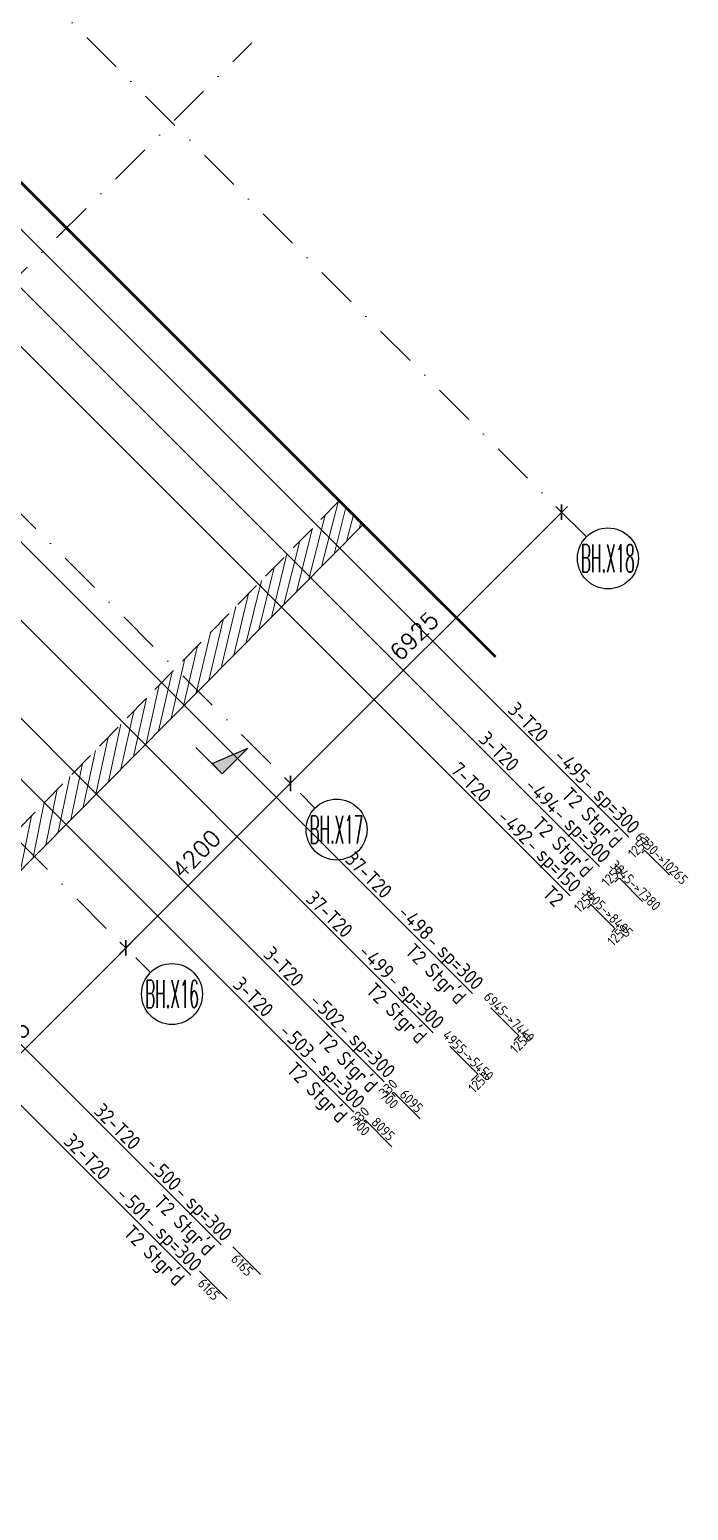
# Model space of a CAD drawing. Extents: x 660761725 to 1323371458, y 2734871439 to 5470067957.
# Drawn here: x 661803116 to 661815007, y 2735053283 to 2735080018 of the extents above; entities that cross this region are included whole.
import ezdxf
from ezdxf.enums import TextEntityAlignment as Align

# ---------------------------------------------------------------- set-up
doc = ezdxf.new("R2010")
doc.units = 0
for name, pattern in [('AXES', [1.95, 1.2, -0.25, 0.25, -0.25]), ('CENTER2', [28.575000000000003, 19.05, -3.175, 3.175, -3.175]), ('Hidden', [714.375, 476.25, -238.125]), ('sbp_axis_short', [10, 5, -2.5, 0, -2.5])]:
    doc.linetypes.add(name, pattern=pattern)
doc.layers.add('A-DETL', color=5, linetype='Continuous', lineweight=9, true_color=0x0000ff)
for name, color, linetype, lineweight in [('A-FLOR-PATT', 7, 'Continuous', 15), ('A-ROOF', 7, 'Continuous', 15), ('S-GRID', 7, 'Continuous', 9), ('S-GRID-IDEN', 7, 'Continuous', 13), ('S-MATCH LNE', 5, 'CENTER2', 40)]:
    doc.layers.add(name, color=color, linetype=linetype, lineweight=lineweight)
for name, color, linetype in [('S-AXIS', 20, 'AXES'), ('S-DIMO', 100, 'Continuous'), ('S-RDIMO', 8, 'Continuous'), ('S-RSYMB', 7, 'Continuous'), ('S-SCEL-INDT', 222, 'Continuous'), ('S-SIMPLETEXT', 7, 'Continuous')]:
    doc.layers.add(name, color=color, linetype=linetype)
doc.styles.add('ARMACAD', font='isocp.shx')
doc.styles.add('ROMANS', font='romans.shx')
doc.styles.add('ROMANT', font='romant')
doc.dimstyles.new('S-DIMO-100', dxfattribs={"dimscale": 100, "dimtxt": 3, "dimasz": 2, "dimexe": 1.5, "dimexo": 1.5, "dimgap": 1.5, "dimtad": 1, "dimdec": 0, "dimzin": 12, "dimdsep": 46, "dimtxsty": 'ROMANS', "dimblk": 'ARCHTICK', "dimcen": 0.09, "dimdle": 1.5, "dimclrd": 8, "dimclre": 8, "dimclrt": 4, "dimadec": 0, "dimazin": 3, "dimtfac": 1, "dimtdec": 0, "dimtix": 1, "dimtmove": 1, "dimatfit": 3, "dimfxl": 1, "dimtolj": 1, "dimtzin": 0, "dimarcsym": 0})

# ---------------------------------------------------------------- blocks, each defined once
blk = doc.blocks.new('_ARCHTICK')
at = {"color": 0, "linetype": 'ByBlock', "const_width": 0.15}
blk.add_lwpolyline([(-0.5, -0.5), (0.5, 0.5)], dxfattribs=at)
blk = doc.blocks.new('*D121')
at = {"layer": 'S-DIMO', "color": 8, "lineweight": -2, "transparency": 16777216}
for p, q in [((662698866.204118, 2734567715.402343), (662693757.3567626, 2734562606.55671)), ((662698754.0712415, 2734567615.403187), (662698654.0720837, 2734567715.402379)), ((662693857.3567817, 2734562718.688727), (662693757.3567984, 2734562818.688745))]:
    blk.add_line(p, q, dxfattribs=at)
at = {"layer": 'S-DIMO', "color": 8, "lineweight": -2, "transparency": 16777216, "xscale": 200, "yscale": 200, "zscale": 200}
for p, rotation in [((662698760.138083, 2734567609.336344), 44.99999034024764), ((662693863.4227977, 2734562712.622709), 224.9999903402476)]:
    blk.add_blockref('_ARCHTICK', p, dxfattribs=dict(at, rotation=rotation))
at = {"layer": 'S-DIMO', "color": 4, "transparency": 16777216, "insert": (662696099.6484418, 2734565373.111597), "char_height": 300, "width": 199.5440968434552, "attachment_point": 5, "rotation": 44.999990340247656, "style": 'ROMANS'}
blk.add_mtext('\\A1;6925', dxfattribs=at)
blk = doc.blocks.new('*D122')
at = {"layer": 'S-DIMO', "color": 8, "lineweight": -2, "transparency": 16777216}
for p, q in [((662693969.4893334, 2734562818.688209), (662690787.5082815, 2734559636.70823)), ((662693857.3567817, 2734562718.688727), (662693757.3572989, 2734562818.688244)), ((662690887.5083007, 2734559748.840247), (662690787.5083172, 2734559848.840264))]:
    blk.add_line(p, q, dxfattribs=at)
at = {"layer": 'S-DIMO', "color": 8, "lineweight": -2, "transparency": 16777216, "xscale": 200, "yscale": 200, "zscale": 200}
for p, rotation in [((662693863.4232981, 2734562712.622209), 44.99999034024764), ((662690893.5743165, 2734559742.774229), 224.9999903402476)]:
    blk.add_blockref('_ARCHTICK', p, dxfattribs=dict(at, rotation=rotation))
at = {"layer": 'S-DIMO', "color": 4, "transparency": 16777216, "insert": (662692166.3668088, 2734561439.830289), "char_height": 300, "width": 199.5440968434552, "attachment_point": 5, "rotation": 44.999990340247656, "style": 'ROMANS'}
blk.add_mtext('\\A1;4200', dxfattribs=at)
blk = doc.blocks.new('*D123')
at = {"layer": 'S-DIMO', "color": 8, "lineweight": -2, "transparency": 16777216}
for p, q in [((662690999.6410098, 2734559848.83957), (662686880.7433155, 2734555729.943264)), ((662690887.5083007, 2734559748.840247), (662690787.5089755, 2734559848.839605)), ((662686980.7433349, 2734555842.075281), (662686880.7433512, 2734555942.075298))]:
    blk.add_line(p, q, dxfattribs=at)
at = {"layer": 'S-DIMO', "color": 8, "lineweight": -2, "transparency": 16777216, "xscale": 200, "yscale": 200, "zscale": 200}
for p, rotation in [((662690893.5749748, 2734559742.773571), 44.99999034024764), ((662686986.8093505, 2734555836.009264), 224.9999903402476)]:
    blk.add_blockref('_ARCHTICK', p, dxfattribs=dict(at, rotation=rotation))
at = {"layer": 'S-DIMO', "color": 4, "transparency": 16777216, "insert": (662688728.0601642, 2734558001.523488), "char_height": 300, "width": 199.5440968434552, "attachment_point": 5, "rotation": 44.999990340247656, "style": 'ROMANS'}
blk.add_mtext('\\A1;5525', dxfattribs=at)
blk = doc.blocks.new('*U1142')
at = {"layer": 'S-AXIS', "color": 3, "linetype": 'Continuous'}
blk.add_circle((0, 5.5), 5.5, dxfattribs=at)
at = {"layer": 'S-AXIS', "color": 3, "linetype": 'Continuous', "ltscale": 0.5, "style": 'ROMANT', "width": 0.4, "flags": 8}
blk.add_attdef('A', text='', height=5, dxfattribs=at).set_placement((0, 5.5), align=Align.MIDDLE_CENTER)
blk = doc.blocks.new('*U1141')
at = {"layer": 'S-SCEL-INDT'}
blk.add_line((-1.598034076772778e-05, -9.017526509425661), (-4.236298395894313e-05, 0), dxfattribs=at)
blk.add_lwpolyline([(-1.598034251388655e-05, -9.017526509426535), (-2.729673832266011e-05, -5.517526509764139), (8.74998401881464, -9.017498218424205), (-1.598034251388655e-05, -9.017526509426535)], dxfattribs=at)
blk.add_solid([(8.749984018815223, -9.017498218424496), (-1.598034076772778e-05, -9.017526509423043), (4.374978361036412, -7.267512364094754), (-2.729674239717861e-05, -5.517526509763265)], dxfattribs=at)
blk = doc.blocks.new('I am… Limitless.')
at = {"layer": 'S-SCEL-INDT', "xscale": 75.00000000000088, "yscale": 75.00000000000088, "zscale": 75.00000000000088, "rotation": 45.05050549450826}
blk.add_blockref('*U1141', (662404945.193927, 2734563363.562346), dxfattribs=at)
blk = doc.blocks.new('I am… Atomic.')
at = {"layer": 'A-FLOR-PATT', "transparency": 33554600}
h = blk.add_hatch(dxfattribs=at)
h.set_pattern_fill('ANSI31', color=8, scale=50, angle=30, style=0)
h.set_pattern_definition([(74.99999999999999, (0, 0), (-153.3407249233896, 41.08752341002518), [])])
h.paths.add_polyline_path([(662379129.8428366, 2734572854.771638), (662378841.1105785, 2734572643.884321), (662379625.867961, 2734571935.721013), (662379914.8579589, 2734572146.375746)])
h.paths.add_polyline_path([(662407967.0689715, 2734567385.984937), (662407536.2223183, 2734567816.83159), (662398987.1276885, 2734559064.274018), (662393889.4056096, 2734562560.874372), (662393685.5193458, 2734562336.933021), (662399210.0475222, 2734558547.58027)])
at = {"layer": 'A-DETL', "color": 8, "linetype": 'Hidden', "lineweight": 9, "flags": 128}
blk.add_lwpolyline([(662407536.2223183, 2734567816.83159), (662398987.1276886, 2734559064.274018)], dxfattribs=at)
at = {"layer": 'A-ROOF', "color": 8, "lineweight": 13}
blk.add_lwpolyline([(662399210.0475222, 2734558547.58027), (662407967.0689714, 2734567385.984937)], dxfattribs=at)
at = {"layer": 'S-MATCH LNE', "ltscale": 50, "const_width": 50}
blk.add_lwpolyline([(662392634.5624754, 2734582718.491432), (662410357.5035155, 2734564995.550393)], dxfattribs=at)
blk = doc.blocks.new('cadf_10')
at = {"color": 1}
for p, q in [((-4.158496580606208, 1.201089783226742), (-5.644468778018359, 1.201089783226742)), ((4.158496580606207, 1.201089783226742), (5.644468778018359, 1.201089783226742))]:
    blk.add_line(p, q, dxfattribs=at)
at = {"style": 'ARMACAD'}
for tag, p in [('$COM1', (-10.93526643674234, 2.542619974829577)), ('$COM2', (-9.757982686735758, -5.302973364669228))]:
    blk.add_attdef(tag, text='', height=3.5, dxfattribs=at).set_placement(p, align=Align.BOTTOM_RIGHT)
at = {"color": 1, "style": 'ARMACAD'}
blk.add_attdef('$NUM', text='', height=3.5, dxfattribs=at).set_placement((0, 0), align=Align.CENTER)
blk = doc.blocks.new('*U668', base_point=(661813856.88625, 2735065077.410445))
at = {"layer": 'S-RSYMB'}
blk.add_lwpolyline([(661813856.88625, 2735065214.544372), (661813928.1195476, 2735065285.775701, -0.4142135623730951), (661813938.1004128, 2735065285.775563), (661814356.88625, 2735064866.978153)], format="xyb", dxfattribs=at)
at = {"layer": 'S-RSYMB', "style": 'ARMACAD'}
for tag, rotation, p in [('D0', 44.99920839776298, (661813811.1867424, 2735065331.478439)), ('D1', 314.999208333799, (661814228.8117348, 2735065157.693015))]:
    blk.add_attdef(tag, text='', height=180, rotation=rotation, dxfattribs=at).set_placement(p, align=Align.MIDDLE_CENTER)
blk = doc.blocks.new('*U669', base_point=(661817886.9302026, 2735069107.454161))
at = {"layer": 'S-RSYMB'}
blk.add_lwpolyline([(661817886.9302027, 2735069277.773173), (661817937.0186255, 2735069327.860212, -0.4142135623730951), (661817944.5671347, 2735069327.860107), (661818386.9302026, 2735068885.484815)], format="xyb", dxfattribs=at)
at = {"layer": 'S-RSYMB', "style": 'ARMACAD'}
for tag, rotation, p in [('D0', 44.9992083111791, (661817830.6582578, 2735069384.135096)), ('D1', 314.9992083351971, (661818247.067072, 2735069187.988617))]:
    blk.add_attdef(tag, text='', height=180, rotation=rotation, dxfattribs=at).set_placement(p, align=Align.MIDDLE_CENTER)
blk = doc.blocks.new('*U670', base_point=(661813423.8692273, 2735064644.393447))
at = {"layer": 'S-RSYMB'}
blk.add_lwpolyline([(661813167.1398257, 2735064832.928451), (661813226.7394954, 2735064892.52943, -0.4142135623730951), (661813235.7196572, 2735064892.529529), (661813665.2799239, 2735064462.978703, -0.4142135623730951), (661813665.2800226, 2735064453.998542), (661813605.6803529, 2735064394.397562)], format="xyb", dxfattribs=at)
at = {"layer": 'S-RSYMB', "style": 'ARMACAD'}
for tag, rotation, p in [('D0', 45.00062964424865, (661813115.6214871, 2735064944.045327)), ('D1', 315.0006296446188, (661813531.8161768, 2735064759.072289)), ('D2', 45.00062964424865, (661813716.7983612, 2735064342.881666))]:
    blk.add_attdef(tag, text='', height=180, rotation=rotation, dxfattribs=at).set_placement(p, align=Align.MIDDLE_CENTER)
blk = doc.blocks.new('*U675', base_point=(661812182.7036201, 2735063403.227913))
at = {"layer": 'S-RSYMB'}
blk.add_lwpolyline([(661811935.7648008, 2735063696.899667), (661812433.3297338, 2735063199.34567, -0.4142135623730951), (661812433.3298631, 2735063187.588439), (661812355.2992979, 2735063109.556159)], format="xyb", dxfattribs=at)
at = {"layer": 'S-RSYMB', "style": 'ARMACAD'}
for tag, rotation, p in [('D0', 315.0006296426991, (661812265.8636535, 2735063529.440842)), ('D1', 45.00062964424865, (661812475.632754, 2735063067.255912))]:
    blk.add_attdef(tag, text='', height=180, rotation=rotation, dxfattribs=at).set_placement(p, align=Align.MIDDLE_CENTER)
blk = doc.blocks.new('*U676', base_point=(661804628.6326575, 2735055849.157394))
at = {"layer": 'S-RSYMB'}
blk.add_lwpolyline([(661804397.0336295, 2735056158.993586), (661804893.6974255, 2735055662.339121, -0.4142135623730951), (661804893.6975768, 2735055646.230869), (661804786.7899185, 2735055539.321202)], format="xyb", dxfattribs=at)
at = {"layer": 'S-RSYMB', "style": 'ARMACAD'}
for tag, rotation, p in [('D0', 315.0005382601449, (661804726.6820434, 2735055991.984397)), ('D1', 45.00053826842775, (661804921.5617914, 2735055511.459519))]:
    blk.add_attdef(tag, text='', height=180, rotation=rotation, dxfattribs=at).set_placement(p, align=Align.MIDDLE_CENTER)
blk = doc.blocks.new('*U677', base_point=(661804734.7181314, 2735055955.242862))
at = {"layer": 'S-RSYMB'}
blk.add_lwpolyline([(661804734.7181314, 2735056205.250001), (661805234.7181314, 2735055705.235722)], dxfattribs=at)
at = {"layer": 'S-RSYMB', "style": 'ARMACAD'}
blk.add_attdef('D0', text='', height=180, rotation=314.9991818706469, dxfattribs=at).set_placement((661804903.3996905, 2735055873.926743), align=Align.MIDDLE_CENTER)
blk = doc.blocks.new('*U678', base_point=(661804628.7111809, 2735055849.235917))
at = {"layer": 'S-RSYMB'}
blk.add_lwpolyline([(661804628.7111809, 2735056099.243057), (661805128.7111809, 2735055599.228777)], dxfattribs=at)
at = {"layer": 'S-RSYMB', "style": 'ARMACAD'}
blk.add_attdef('D0', text='', height=180, rotation=314.9991818761457, dxfattribs=at).set_placement((661804797.39274, 2735055767.919798), align=Align.MIDDLE_CENTER)
blk = doc.blocks.new('*U679', base_point=(661809713.1962372, 2735060933.720675))
at = {"layer": 'S-RSYMB'}
blk.add_lwpolyline([(661809763.4576141, 2735061097.212924), (661809716.0294919, 2735061144.642357, -0.4142135623730951), (661809716.029681, 2735061158.322977), (661809726.516987, 2735061168.809993, -0.4142135623730951), (661809740.1976069, 2735061168.809804), (661810213.1962372, 2735060695.798103)], format="xyb", dxfattribs=at)
at = {"layer": 'S-RSYMB', "style": 'ARMACAD'}
for tag, rotation, p in [('D1', 44.99920833306125, (661809639.9571778, 2735061244.884889)), ('D0', 314.9992082949373, (661809658.4251494, 2735061039.611484)), ('D2', 314.9992083283873, (661810058.0153254, 2735061013.62011))]:
    blk.add_attdef(tag, text='', height=180, rotation=rotation, dxfattribs=at).set_placement(p, align=Align.MIDDLE_CENTER)
blk = doc.blocks.new('*U680', base_point=(661809312.469214, 2735060532.993675))
at = {"layer": 'S-RSYMB'}
blk.add_lwpolyline([(661809350.6791925, 2735060717.229936), (661809314.6231264, 2735060753.286998, -0.4142135623730951), (661809314.62327, 2735060763.687354), (661809322.5959871, 2735060771.659851, -0.4142135623730951), (661809332.9963428, 2735060771.659708), (661809812.469214, 2735060292.173586)], format="xyb", dxfattribs=at)
at = {"layer": 'S-RSYMB', "style": 'ARMACAD'}
for tag, rotation, p in [('D1', 44.99920833306125, (661809237.2934723, 2735060848.992006)), ('D0', 314.9992082949373, (661809251.3327559, 2735060653.94231)), ('D2', 314.9992083361118, (661809654.0511818, 2735060613.232803))]:
    blk.add_attdef(tag, text='', height=180, rotation=rotation, dxfattribs=at).set_placement(p, align=Align.MIDDLE_CENTER)
blk = doc.blocks.new('I am… All Range.')
at = {"layer": 'S-GRID', "color": 8, "linetype": 'sbp_axis_short', "lineweight": 13, "ltscale": 150}
for p, q in [((662699205.5044558, 2734567163.969937), (662676662.055647, 2734589707.418746)), ((662671765.3411871, 2734584810.704287), (662694307.7183684, 2734562268.327105)), ((662668795.4927062, 2734581840.855805), (662691337.8698875, 2734559298.478624)), ((662627061.1529542, 2734509978.252891), (662693164.7237693, 2734576081.823706))]:
    blk.add_line(p, q, dxfattribs=at)
at = {"layer": 'S-GRID-IDEN', "color": 9}
ref = blk.add_blockref('*U1142', (662699594.421044, 2734566225.069067), dxfattribs=dict(at, xscale=100.0000000000075, yscale=100, zscale=100.0000000000028, rotation=359.9999999381469))
ref.add_attrib('A', 'BH.X18', dxfattribs={"layer": 'S-AXIS', "color": 3, "linetype": 'Continuous', "ltscale": 0.5, "height": 499.9999999999999, "rotation": 359.9999999381469, "style": 'ROMANT', "width": 0.4000000000000299}).set_placement((662699594.4210446, 2734566775.069067), align=Align.MIDDLE_CENTER)
ref = blk.add_blockref('*U1142', (662694696.6349566, 2734561329.426235), dxfattribs=dict(at, xscale=100.0000000000075, yscale=100, zscale=100.0000000000028, rotation=359.9999999381469))
ref.add_attrib('A', 'BH.X17', dxfattribs={"layer": 'S-AXIS', "color": 3, "linetype": 'Continuous', "ltscale": 0.5, "height": 499.9999999999999, "rotation": 359.9999999381469, "style": 'ROMANT', "width": 0.4000000000000299}).set_placement((662694696.6349572, 2734561879.426234), align=Align.MIDDLE_CENTER)
ref = blk.add_blockref('*U1142', (662691726.7864757, 2734558359.577754), dxfattribs=dict(at, xscale=100.0000000000075, yscale=100, zscale=100.0000000000028, rotation=359.9999999381469))
ref.add_attrib('A', 'BH.X16', dxfattribs={"layer": 'S-AXIS', "color": 3, "linetype": 'Continuous', "ltscale": 0.5, "height": 499.9999999999999, "rotation": 359.9999999381469, "style": 'ROMANT', "width": 0.4000000000000299}).set_placement((662691726.7864763, 2734558909.577753), align=Align.MIDDLE_CENTER)
at = {"layer": 'S-DIMO', "color": 3}
for base, p1, p2, picture, middle in [((662693863.4227977, 2734562712.622709), (662698860.1372409, 2734567509.337152), (662693963.4227811, 2734562612.622693), '*D121', (662696099.6484418, 2734565373.111597)), ((662690893.5743165, 2734559742.774229), (662693963.4227811, 2734562612.622693), (662690993.5743002, 2734559642.774212), '*D122', (662692166.3668088, 2734561439.830289)), ((662686986.8093505, 2734555836.009264), (662690993.5743002, 2734559642.774212), (662687086.809334, 2734555736.009246), '*D123', (662688728.0601642, 2734558001.523488))]:
    dim = blk.add_linear_dim(base=base, p1=p1, p2=p2, angle=44.99999034024766, dimstyle='S-DIMO-100', dxfattribs=at)
    dim.commit()
    dim.dimension.update_dxf_attribs({"geometry": picture, "text_midpoint": middle})

msp = doc.modelspace()

# ---------------------------------------------------------------- linework, layer by layer
at = {"layer": 'S-RDIMO'}
for p, q in [((661798168.2520442, 2735081199.685358), (661813932.2847921, 2735065435.651686)), ((661798129.0526258, 2735080181.252489), (661813403.4686464, 2735064906.835571)), ((661802142.4713479, 2735075106.181948), (661812872.642855, 2735064376.00981)), ((661798287.2698805, 2735074021.338514), (661810402.6202905, 2735061905.987392))]:
    msp.add_line(p, q, dxfattribs=at)
for points in [[(661794950.0127926, 2735075590.838966), (661796830.2477584, 2735073710.60389, -1), (661797042.3797865, 2735073498.471849), (661797297.2775356, 2735073243.574086, -1), (661797509.4095637, 2735073031.442045), (661809518.741875, 2735061022.109029)], [(661798528.5992348, 2735075196.87766), (661798889.5752032, 2735074835.901671, -1), (661799101.7072313, 2735074623.76963), (661811111.0545491, 2735062614.421609)], [(661790727.4921286, 2735073921.877266), (661791088.4304138, 2735073560.93896, -1), (661791300.5624421, 2735073348.80692), (661793884.5389107, 2735070764.830299, -1), (661794096.670939, 2735070552.698258), (661794351.5639894, 2735070297.805193, -1), (661794563.6960175, 2735070085.673152), (661806573.0005689, 2735058076.367896)], [(661795447.690524, 2735073996.091448), (661796281.7187841, 2735073162.06286, -1), (661796493.8507768, 2735072949.930784), (661796748.7476083, 2735072695.033852, -1), (661796960.879601, 2735072482.901776), (661808970.2047358, 2735060473.571921)], [(661790649.5999609, 2735072909.976504), (661793339.6484474, 2735070219.927859, -1), (661793551.7804756, 2735070007.795819), (661793806.672657, 2735069752.903623, -1), (661794018.8046852, 2735069540.771582), (661806028.1041021, 2735057531.47146)]]:
    msp.add_lwpolyline(points, format="xyb", dxfattribs=at)

# ---------------------------------------------------------------- block references
at = {"layer": 'S-AXIS'}
for name, p in [('I am… All Range.', (-886040.414914608, 503695.4297404289)), ('I am… Atomic.', (-598829.7953836918, 503695.4297404289)), ('I am… Limitless.', (-598829.7953836918, 503695.4297404289))]:
    msp.add_blockref(name, p, dxfattribs=at)
at = {"layer": 'S-RSYMB'}
for name, p, values in [('*U669', (661814165.3314284, 2735064977.138679, 1e-08), {'D0': '1250', 'D1': '6730->10265'}), ('*U668', (661813680.0506314, 2735064486.074693, 1e-08), {'D0': '1250', 'D1': '3845->7380'}), ('*U670', (661813440.8010813, 2735063970.075188, 1e-08), {'D0': '1250', 'D1': '3405->8495', 'D2': '1250'}), ('*U675', (661811688.7898192, 2735062061.793065, -1e-08), {'D0': '6945->7440', 'D1': '1250'}), ('*U676', (661810934.9174716, 2735061352.785737, -1e-08), {'D0': '4955->5450', 'D1': '1250'}), ('*U679', (661809663.5109583, 2735060591.776206, 1e-08), {'D0': '700', 'D1': '330', 'D2': '6095'}), ('*U680', (661809156.7831368, 2735060088.76394, 1e-08), {'D0': '700', 'D1': '330', 'D2': '8095'}), ('*U677', (661806783.6560378, 2735057792.011235), {'D0': '6165'}), ('*U678', (661806183.4835905, 2735057353.967169), {'D0': '6165'})]:
    msp.add_blockref(name, p, dxfattribs=at).add_auto_attribs(values)
at = {"layer": 'S-SIMPLETEXT'}
ref = msp.add_blockref('cadf_10', (661812882.6955549, 2735066564.7905), dxfattribs=dict(at, xscale=74.99999998083516, yscale=75, zscale=75, rotation=314.9999983257133))
ref.add_attrib('$NUM', '495', dxfattribs={"color": 1, "height": 262.5, "rotation": 315, "style": 'ARMACAD', "flags": 2}).set_placement((661812882.6955549, 2735066564.7905), align=Align.CENTER)
ref.add_attrib('$COM1', '3-T20         sp=300', dxfattribs={"height": 262.5, "rotation": 315, "style": 'ARMACAD', "flags": 2}).set_placement((661813972.0595497, 2735065475.426441), align=Align.RIGHT)
ref = msp.add_blockref('cadf_10', (661812353.8794092, 2735066035.974385), dxfattribs=dict(at, xscale=74.99999998083514, yscale=75, zscale=75, rotation=314.9999983257133))
ref.add_attrib('$NUM', '494', dxfattribs={"color": 1, "height": 262.5, "rotation": 315, "style": 'ARMACAD', "flags": 2}).set_placement((661812353.8794092, 2735066035.974385), align=Align.CENTER)
ref.add_attrib('$COM1', '3-T20         sp=300', dxfattribs={"height": 262.5, "rotation": 315, "style": 'ARMACAD', "flags": 2}).set_placement((661813443.243404, 2735064946.610327), align=Align.RIGHT)
ref = msp.add_blockref('cadf_10', (661811860.1767228, 2735065468.025517), dxfattribs=dict(at, xscale=74.99999998083516, yscale=75, zscale=75, rotation=314.9999983257133))
ref.add_attrib('$NUM', '492', dxfattribs={"color": 1, "height": 262.5, "rotation": 315, "style": 'ARMACAD', "flags": 2}).set_placement((661811860.1767228, 2735065468.025517), align=Align.CENTER)
ref.add_attrib('$COM1', '7-T20         sp=150', dxfattribs={"height": 262.5, "rotation": 315, "style": 'ARMACAD', "flags": 2}).set_placement((661812912.4176126, 2735064415.784566), align=Align.RIGHT)
ref = msp.add_blockref('cadf_10', (661810061.4653119, 2735063743.560423), dxfattribs=dict(at, xscale=74.99999998083516, yscale=75, zscale=75, rotation=314.9999983257133))
ref.add_attrib('$NUM', '498', dxfattribs={"color": 1, "height": 262.5, "rotation": 315, "style": 'ARMACAD', "flags": 2}).set_placement((661810061.4653119, 2735063743.560423), align=Align.CENTER)
ref.add_attrib('$COM1', '37-T20         sp=300', dxfattribs={"height": 262.5, "rotation": 315, "style": 'ARMACAD', "flags": 2}).set_placement((661811150.8293067, 2735062654.196364), align=Align.RIGHT)
ref = msp.add_blockref('cadf_10', (661809353.0310533, 2735063035.126206), dxfattribs=dict(at, xscale=74.99999998083516, yscale=75, zscale=75, rotation=314.9999983257133))
ref.add_attrib('$NUM', '499', dxfattribs={"color": 1, "height": 262.5, "rotation": 315, "style": 'ARMACAD', "flags": 2}).set_placement((661809353.0310533, 2735063035.126206), align=Align.CENTER)
ref.add_attrib('$COM1', '37-T20         sp=300', dxfattribs={"height": 262.5, "rotation": 315, "style": 'ARMACAD', "flags": 2}).set_placement((661810442.3950481, 2735061945.762148), align=Align.RIGHT)
ref = msp.add_blockref('cadf_10', (661808469.152638, 2735062151.247843), dxfattribs=dict(at, xscale=74.99999998083516, yscale=75, zscale=75, rotation=314.9999983257133))
ref.add_attrib('$NUM', '502', dxfattribs={"color": 1, "height": 262.5, "rotation": 315, "style": 'ARMACAD', "flags": 2}).set_placement((661808469.152638, 2735062151.247843), align=Align.CENTER)
ref.add_attrib('$COM1', '3-T20         sp=300', dxfattribs={"height": 262.5, "rotation": 315, "style": 'ARMACAD', "flags": 2}).set_placement((661809558.5166327, 2735061061.883784), align=Align.RIGHT)
ref = msp.add_blockref('cadf_10', (661807920.6154989, 2735061602.710735), dxfattribs=dict(at, xscale=74.99999998083517, yscale=75, zscale=75, rotation=314.9999983257133))
ref.add_attrib('$NUM', '503', dxfattribs={"color": 1, "height": 262.5, "rotation": 315, "style": 'ARMACAD', "flags": 2}).set_placement((661807920.6154989, 2735061602.710735), align=Align.CENTER)
ref.add_attrib('$COM1', '3-T20         sp=300', dxfattribs={"height": 262.5, "rotation": 315, "style": 'ARMACAD', "flags": 2}).set_placement((661809009.9794935, 2735060513.346676), align=Align.RIGHT)
ref = msp.add_blockref('cadf_10', (661805523.4113319, 2735059205.50671), dxfattribs=dict(at, xscale=74.99999998083516, yscale=75, zscale=75, rotation=314.9999983257133))
ref.add_attrib('$NUM', '500', dxfattribs={"color": 1, "height": 262.5, "rotation": 315, "style": 'ARMACAD', "flags": 2}).set_placement((661805523.4113319, 2735059205.50671), align=Align.CENTER)
ref.add_attrib('$COM1', '32-T20         sp=300', dxfattribs={"height": 262.5, "rotation": 315, "style": 'ARMACAD', "flags": 2}).set_placement((661806612.7753265, 2735058116.142652), align=Align.RIGHT)
ref = msp.add_blockref('cadf_10', (661804978.514865, 2735058660.610274), dxfattribs=dict(at, xscale=74.99999998083516, yscale=75, zscale=75, rotation=314.9999983257133))
ref.add_attrib('$NUM', '501', dxfattribs={"color": 1, "height": 262.5, "rotation": 315, "style": 'ARMACAD', "flags": 2}).set_placement((661804978.514865, 2735058660.610274), align=Align.CENTER)
ref.add_attrib('$COM1', '32-T20         sp=300', dxfattribs={"height": 262.5, "rotation": 315, "style": 'ARMACAD', "flags": 2}).set_placement((661806067.8788598, 2735057571.246216), align=Align.RIGHT)

# ---------------------------------------------------------------- texts
at = {"layer": 'S-SIMPLETEXT', "style": 'ARMACAD'}
for s, p in [("T2 Stgr'd", (661813657.4154769, 2735065217.49303)), ("T2 Stgr'd", (661813128.5993313, 2735064688.676916)), ('T2', (661812597.7735394, 2735064157.851156)), ("T2 Stgr'd", (661810836.1852345, 2735062396.262953)), ("T2 Stgr'd", (661810127.7509761, 2735061687.828736)), ("T2 Stgr'd", (661809243.8725606, 2735060803.950373)), ("T2 Stgr'd", (661808695.3354213, 2735060255.413265)), ("T2 Stgr'd", (661806298.1312546, 2735057858.20924)), ("T2 Stgr'd", (661805753.2347873, 2735057313.312804))]:
    msp.add_text(s, height=262.4999999999999, rotation=315, dxfattribs=at).set_placement(p, align=Align.RIGHT)

doc.saveas('drawing.dxf')
